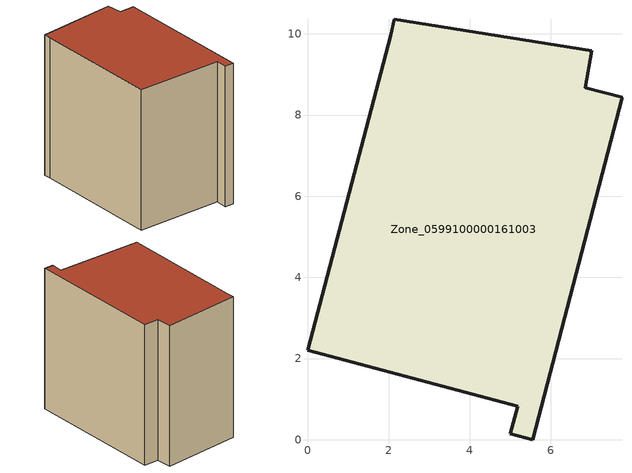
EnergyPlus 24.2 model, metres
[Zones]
Zone_0599100000161003
 floor ground (C_G): 7.75,8.44 5.55,0 5,0.15 5.18,0.83 0,2.21 2.05,9.97 2.14,10.36 7.01,9.59 6.84,8.67 z0
 wall outside (C_F): 5.55,0 7.75,8.44 6.84,8.67 7.01,9.59 2.14,10.36 2.05,9.97 0,2.21 5.18,0.83 5,0.15 5.55,0 z0:8.71
 roof outside (C_R): 7.01,9.59 2.14,10.36 2.05,9.97 0,2.21 5.18,0.83 5,0.15 5.55,0 7.75,8.44 6.84,8.67 z8.71
[BUILDING]
Pand.0599100000161003: North Axis=0; Terrain=City; Loads Convergence Tolerance Value=0.04; Temperature Convergence Tolerance Value=0.4; Solar Distribution=FullExterior; Maximum Number of Warmup Days=25; Minimum Number of Warmup Days=1
[Site:Location]
Rotterdam.The.Hague.AP_ZH_NLD Design_Conditions: Latitude=51.96; Longitude=4.45; Time Zone=1; Elevation=-4.5
[SITE:GROUNDTEMPERATURE:BUILDINGSURFACE]
18, 18, 18, 18, 18, 18, 18, 18, 18, 18, 18, 18
[MATERIAL] Thermal Absorptance=0.9; Solar Absorptance=0.7; Visible Absorptance=0.7
Name | Roughness | Thickness | Conductivity | Density | Specific Heat
G.TI.1946-1964 | MediumSmooth | 0.15 | 1 | 540 | 1210
F.TI.1946-1964 | Rough | 0.3 | 0.857143 | 1920 | 840
R.TI.1946-1964 | MediumRough | 0.2 | 0.277778 | 1500 | 1000
[CONSTRUCTION]
C_G: G.TI.1946-1964
C_F: F.TI.1946-1964
C_R: R.TI.1946-1964
[ZONE]
Zone_0599100000161003: Type=1; Multiplier=1; Ceiling Height=Autocalculate; Volume=Autocalculate; Floor Area=autocalculate; Part of Total Floor Area=Yes
[ZONEINFILTRATION:DESIGNFLOWRATE]
Infil_Zone_0599100000161003: Zone or ZoneList or Space or SpaceList=Zone_0599100000161003; Schedule=AlwaysOn; Design Flow Rate Calculation Method=Flow/Area; Flow Rate per Floor Area=0.003; Constant Term Coefficient=1; Temperature Term Coefficient=0; Velocity Term Coefficient=0; Velocity Squared Term Coefficient=0
[HVACTEMPLATE:ZONE:IDEALLOADSAIRSYSTEM]
Zone_0599100000161003: Maximum Heating Supply Air Temperature=50; Minimum Cooling Supply Air Temperature=13; Maximum Heating Supply Air Humidity Ratio=0.0156; Minimum Cooling Supply Air Humidity Ratio=0.0077; Heating Limit=NoLimit; Cooling Limit=NoLimit; Dehumidification Control Type=ConstantSensibleHeatRatio; Cooling Sensible Heat Ratio=0.7; Dehumidification Setpoint=60; Humidification Control Type=None; Humidification Setpoint=30; Outdoor Air Method=None; Outdoor Air Flow Rate per Person=0.00944; Outdoor Air Flow Rate per Zone Floor Area=0; Outdoor Air Flow Rate per Zone=0; Demand Controlled Ventilation Type=None; Outdoor Air Economizer Type=NoEconomizer; Heat Recovery Type=None; Sensible Heat Recovery Effectiveness=0.7; Latent Heat Recovery Effectiveness=0.65
[ZONECONTROL:THERMOSTAT]
ThermostatControl_Zone_0599100000161003: Zone or ZoneList=Zone_0599100000161003; Control Type Schedule=DualSetpointControlType; Control 1=Thermostat_Zone_0599100000161003; Temperature Difference Between Cutout And Setpoint=0
[THERMOSTATSETPOINT:DUALSETPOINT]
Thermostat_Zone_0599100000161003: Heating Setpoint Temperature Schedule=HeatingSetpoint_Zone_0599100000161003; Cooling Setpoint Temperature Schedule=CoolingSetpoint_Zone_0599100000161003
[SCHEDULE:COMPACT]
HeatingSetpoint_Zone_0599100000161003: Through: 12/31, For: AllDays, Until: 24:00, 21
CoolingSetpoint_Zone_0599100000161003: Through: 12/31, For: AllDays, Until: 24:00, 24
DualSetpointControlType: Through: 12/31, For: AllDays, Until: 24:00, 4
AlwaysOn: Through: 12/31, For: AllDays, Until: 24:00, 1
